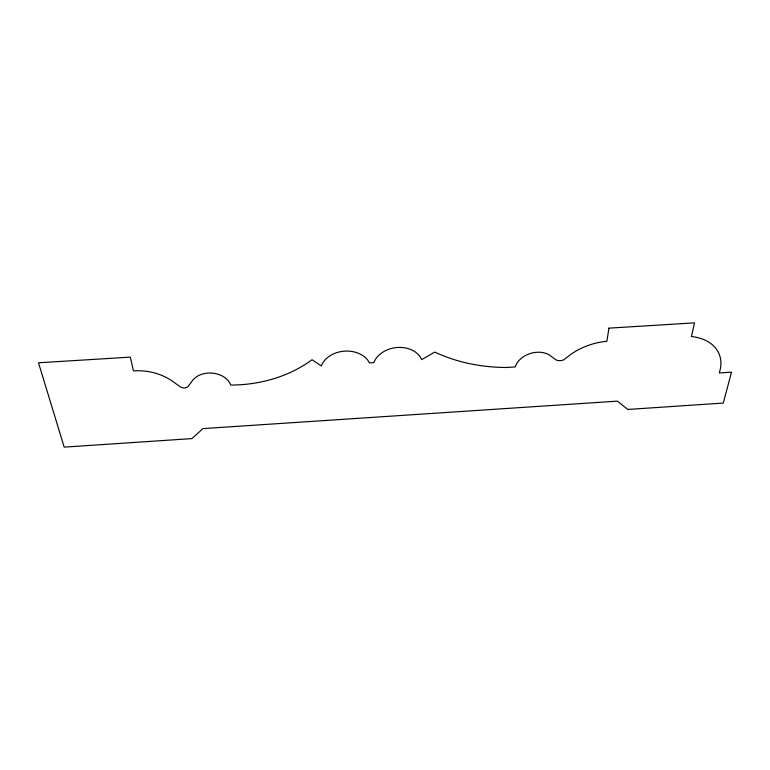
<?xml version="1.0" encoding="UTF-8"?>
<svg xmlns="http://www.w3.org/2000/svg" width="770" height="770" viewBox="0 0 770 770"><rect width="100%" height="100%" fill="white"/><g stroke="black" fill="none" stroke-linecap="round" stroke-linejoin="round"><path stroke-width="1.16" d="M608.954 328.145L606.875 341.312A54.285 38.654 -18.6 0 0 570.801 354.392L563.784 359.821A8.085 5.977 -17.7 0 1 556.152 359.965L551.801 356.808A20.905 15.429 -16 0 0 531.194 353.228A20.905 15.429 -16 0 0 515.246 366.944L506.766 367.483A172.932 140.852 -21.7 0 1 434.761 352.073L421.642 359.638A25.064 19.134 -7.9 0 0 397.609 347.482A25.064 19.134 -7.9 0 0 373.845 362.641L369.485 362.92A25.381 19.375 -4.4 0 0 344.729 351.13A25.381 19.375 -4.4 0 0 321.369 365.942L312.052 359.734A126.165 101.409 5.7 0 1 230.721 385.077A20.732 15.371 3.7 0 0 213.078 373.19A20.732 15.371 3.7 0 0 192.404 380.659L188.381 386.165A5.14 3.802 5.2 0 1 180.401 386.887L172.547 381.285A46.383 33.36 6.7 0 0 133.47 370.89L130.332 357.126L38.5 362.786L64.189 447.129L191.932 438.592L202.953 428.611L617.396 401.141L627.819 409.447L723.3 403.066L731.5 372.17L719.324 372.959L720.133 369.802A48.346 33.524 -21.6 0 0 691.441 336.538L694.521 322.871L608.954 328.145"/></g></svg>
